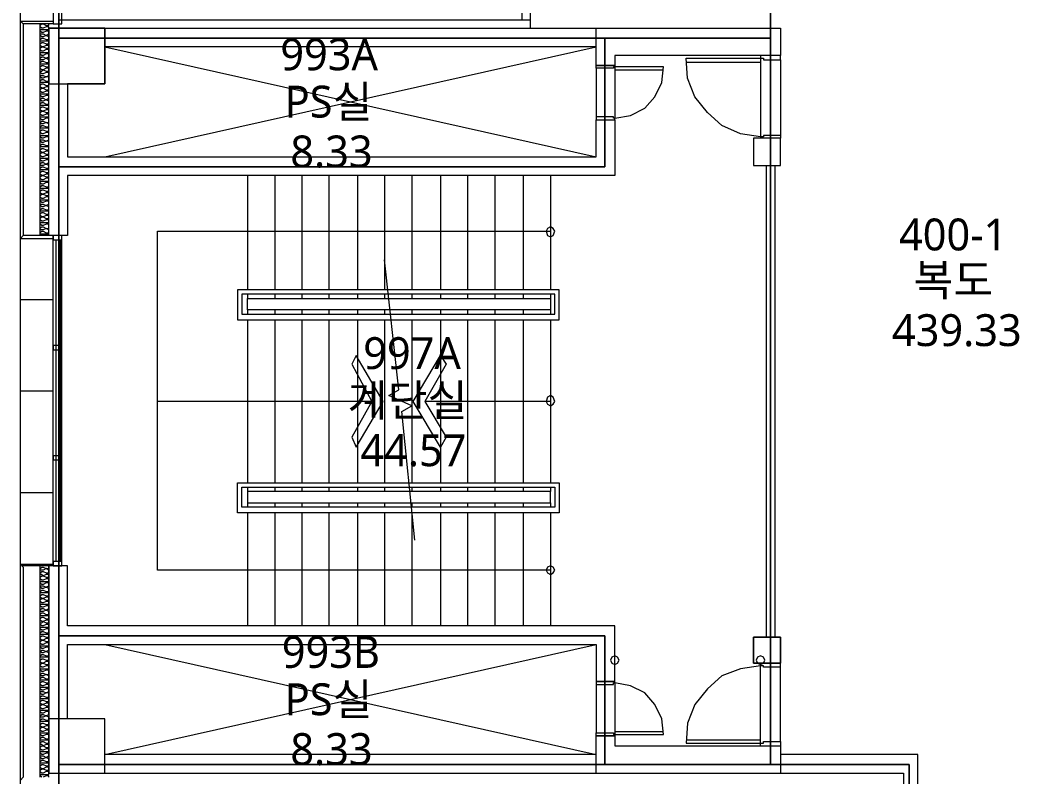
# Model space of a CAD drawing. Header units: millimetres. Extents: x -4005 to 126991, y -1911 to 106703.
# Drawn here: x 62036 to 73103, y 49640 to 57864 of the extents above; entities that cross this region are included whole.
import ezdxf

# ---------------------------------------------------------------- set-up
doc = ezdxf.new("R2010")
doc.units = ezdxf.units.MM
doc.layers.add('PDF_문자', color=7, linetype='Continuous')
doc.layers.add('PDF_형상', color=7, linetype='Continuous')
doc.styles.add('PDF 맑은 고딕', font='malgun.ttf')

msp = doc.modelspace()

# ---------------------------------------------------------------- linework, layer by layer
at = {"layer": 'PDF_형상', "lineweight": 5}
for points in [[(67787, 39389), (67787, 41798), (62036, 41798), (62036, 86505)], [(62455, 46073), (62455, 49773), (62455, 51172), (62455, 56270), (62455, 57669), (62455, 61229), (62455, 64975), (62455, 76230), (71704, 76230), (74098, 76230), (80953, 76230), (80953, 64975), (80953, 49975), (80953, 42482)], [(74098, 42482), (74098, 49975), (74098, 64975), (74098, 76230), (71704, 76230), (71704, 64975), (70197, 64975), (70197, 61229), (70197, 57483), (70197, 49773), (71704, 49773), (71704, 42218)], [(67585, 57778), (67585, 59224), (67492, 59224), (67492, 57871)], [(62253, 55524), (62253, 57825)], [(62346, 55524), (62346, 55540), (62315, 55540), (62284, 55540), (62269, 55540), (62253, 55540), (62253, 55555), (62269, 55571), (62284, 55571), (62315, 55555), (62346, 55555), (62346, 55571), (62346, 55586), (62315, 55602), (62284, 55586), (62269, 55586), (62253, 55586), (62253, 55602), (62269, 55617), (62284, 55617), (62315, 55602), (62346, 55602), (62346, 55633), (62346, 55648), (62315, 55648), (62284, 55633), (62269, 55633), (62253, 55648), (62253, 55664), (62269, 55664), (62284, 55664), (62315, 55664), (62346, 55664), (62346, 55680), (62346, 55695), (62315, 55695), (62284, 55680), (62269, 55680), (62253, 55695), (62253, 55711), (62269, 55726), (62284, 55726), (62269, 55726), (62253, 55742), (62253, 55757), (62269, 55773), (62284, 55773), (62315, 55757), (62346, 55757), (62346, 55773), (62346, 55788), (62315, 55788), (62284, 55788), (62269, 55788), (62253, 55788), (62253, 55804), (62269, 55819), (62284, 55819), (62315, 55804), (62346, 55804), (62346, 55819), (62346, 55835), (62315, 55851), (62284, 55835), (62269, 55835), (62253, 55851), (62253, 55866), (62269, 55866), (62284, 55866), (62315, 55851), (62346, 55866), (62346, 55882), (62346, 55897), (62315, 55897), (62284, 55882), (62269, 55882), (62253, 55897), (62253, 55913), (62269, 55913), (62284, 55913), (62315, 55913), (62346, 55913), (62346, 55928), (62346, 55944), (62315, 55944), (62284, 55928), (62269, 55928), (62253, 55944), (62253, 55959), (62269, 55975), (62284, 55975), (62269, 55975), (62253, 55990), (62253, 56006), (62269, 56022), (62284, 56022), (62315, 56006), (62346, 56006), (62346, 56022), (62346, 56037), (62315, 56037), (62284, 56037), (62269, 56037), (62253, 56037), (62253, 56053), (62269, 56068), (62284, 56068), (62315, 56053), (62346, 56053), (62346, 56084), (62346, 56099), (62315, 56099), (62284, 56084), (62269, 56084), (62253, 56099), (62253, 56115), (62269, 56115), (62284, 56115), (62315, 56115), (62346, 56115), (62346, 56130), (62346, 56146), (62315, 56146), (62284, 56130), (62269, 56130), (62253, 56146), (62253, 56161), (62269, 56177), (62284, 56177), (62269, 56177), (62253, 56193), (62253, 56208), (62269, 56224), (62284, 56224), (62315, 56208), (62346, 56208), (62346, 56224), (62346, 56239), (62315, 56239), (62284, 56239), (62269, 56239), (62253, 56239), (62253, 56255), (62269, 56270), (62284, 56270), (62315, 56255), (62346, 56255), (62346, 56270), (62346, 56286), (62315, 56301), (62284, 56286), (62269, 56286), (62253, 56286), (62253, 56301), (62269, 56317), (62284, 56317), (62315, 56301), (62346, 56317), (62346, 56332), (62346, 56348), (62315, 56348), (62284, 56332), (62269, 56332), (62253, 56348), (62253, 56364), (62269, 56364), (62284, 56364), (62315, 56364), (62346, 56364), (62346, 56379), (62346, 56395), (62315, 56395), (62284, 56379), (62269, 56379), (62253, 56395), (62253, 56410), (62269, 56426), (62284, 56426), (62269, 56426), (62253, 56441), (62253, 56457), (62269, 56472), (62284, 56472), (62315, 56457), (62346, 56457), (62346, 56472), (62346, 56488), (62315, 56488), (62284, 56488), (62269, 56488), (62253, 56488), (62253, 56503), (62269, 56519), (62284, 56519), (62315, 56503), (62346, 56503), (62346, 56519), (62346, 56550), (62315, 56550), (62284, 56535), (62269, 56535), (62253, 56550), (62253, 56566), (62269, 56566), (62284, 56566), (62315, 56550), (62346, 56566), (62346, 56581), (62346, 56597), (62315, 56597), (62284, 56581), (62269, 56581), (62253, 56597), (62253, 56612), (62269, 56612), (62284, 56612), (62315, 56612), (62346, 56612), (62346, 56628), (62346, 56643), (62315, 56643), (62284, 56628), (62269, 56628), (62253, 56643), (62253, 56659), (62269, 56674), (62284, 56674), (62315, 56659), (62346, 56659), (62346, 56674), (62346, 56690), (62315, 56690), (62284, 56690), (62269, 56690), (62253, 56690), (62253, 56706), (62269, 56721), (62284, 56721), (62315, 56706), (62346, 56706), (62346, 56721), (62346, 56737), (62315, 56752), (62284, 56737), (62269, 56737), (62253, 56737), (62253, 56752), (62269, 56768), (62284, 56768), (62315, 56752), (62346, 56752), (62346, 56783), (62346, 56799), (62315, 56799), (62284, 56783), (62269, 56783), (62253, 56799), (62253, 56814), (62269, 56814), (62284, 56814), (62315, 56814), (62346, 56814), (62346, 56830), (62346, 56845), (62315, 56845), (62284, 56830), (62269, 56830), (62253, 56845), (62253, 56861), (62269, 56877), (62284, 56877), (62269, 56877), (62253, 56892), (62253, 56908), (62269, 56923), (62284, 56923), (62315, 56908), (62346, 56908), (62346, 56923), (62346, 56939), (62315, 56939), (62284, 56939), (62269, 56939), (62253, 56939), (62253, 56954), (62269, 56970), (62284, 56970), (62315, 56954), (62346, 56954), (62346, 56970), (62346, 56985), (62315, 57001), (62284, 56985), (62269, 56985), (62253, 57001), (62269, 57016), (62284, 57016), (62315, 57001), (62346, 57016), (62346, 57032), (62346, 57048), (62315, 57048), (62284, 57032), (62269, 57032), (62253, 57048), (62253, 57063), (62269, 57063), (62284, 57063), (62315, 57063), (62346, 57063), (62346, 57079), (62346, 57094), (62315, 57094), (62284, 57079), (62269, 57079), (62253, 57094), (62253, 57110), (62269, 57125), (62284, 57125), (62269, 57125), (62253, 57141), (62253, 57156), (62269, 57172), (62284, 57172), (62315, 57156), (62346, 57156), (62346, 57172), (62346, 57187), (62315, 57187), (62284, 57187), (62269, 57187), (62253, 57187), (62253, 57203), (62269, 57219), (62284, 57219), (62315, 57203), (62346, 57203), (62346, 57219), (62346, 57250), (62315, 57250), (62284, 57234), (62269, 57234), (62253, 57250), (62253, 57265), (62269, 57265), (62284, 57265), (62315, 57250), (62346, 57265), (62346, 57281), (62346, 57296), (62315, 57296), (62284, 57281), (62269, 57281), (62253, 57296), (62253, 57312), (62269, 57312), (62284, 57327), (62269, 57327), (62253, 57343), (62253, 57358), (62269, 57374), (62284, 57374), (62315, 57358), (62346, 57358), (62346, 57374), (62346, 57389), (62315, 57389), (62284, 57389), (62269, 57389), (62253, 57389), (62253, 57405), (62269, 57421), (62284, 57421), (62315, 57405), (62346, 57405), (62346, 57421), (62346, 57436), (62315, 57452), (62284, 57436), (62269, 57436), (62253, 57436), (62253, 57452), (62269, 57467), (62284, 57467), (62315, 57452), (62346, 57467), (62346, 57483), (62346, 57498), (62315, 57498), (62284, 57483), (62269, 57483), (62253, 57498), (62253, 57514), (62269, 57514), (62284, 57514), (62315, 57514), (62346, 57514), (62346, 57529), (62346, 57545), (62315, 57545), (62284, 57529), (62269, 57529), (62253, 57545), (62253, 57560), (62269, 57576), (62284, 57576), (62269, 57576), (62253, 57592), (62253, 57607), (62269, 57623), (62284, 57623), (62315, 57607), (62346, 57607), (62346, 57623), (62346, 57638), (62315, 57638), (62284, 57638), (62269, 57638), (62253, 57638), (62253, 57654), (62269, 57669), (62284, 57669), (62315, 57654), (62346, 57654), (62346, 57669), (62346, 57685), (62315, 57700), (62284, 57685), (62269, 57685), (62253, 57700), (62253, 57716), (62269, 57716), (62284, 57716), (62315, 57700), (62346, 57716), (62346, 57731), (62346, 57747), (62315, 57747), (62284, 57731), (62269, 57731), (62253, 57747), (62253, 57763), (62269, 57763), (62284, 57763), (62315, 57763), (62346, 57763), (62346, 57778), (62346, 57794), (62315, 57794), (62284, 57778), (62269, 57778), (62253, 57794), (62253, 57809), (62269, 57825), (62284, 57825), (62315, 57809), (62346, 57809), (62346, 57825)], [(62953, 57778), (62953, 57172), (62549, 57172), (62549, 56379), (68300, 56379), (68300, 56783), (68502, 56783), (68502, 56177), (62549, 56177), (62549, 55524), (62346, 55524), (62346, 57778), (70305, 57778), (70305, 57483), (68502, 57483), (68502, 57374), (68300, 57374), (68300, 57778)], [(62455, 57778), (62455, 57871), (67585, 57871)], [(62953, 56379), (68300, 57576), (62953, 57576), (68300, 56379)], [(70305, 56612), (70119, 56612), (70119, 56597), (70088, 56597), (69870, 56628), (69668, 56721), (69513, 56861), (69373, 57032), (69295, 57234), (69279, 57452), (70088, 57452), (70088, 56597), (70088, 56581)], [(70088, 57483), (70088, 57452), (70119, 57452), (70119, 57436), (70305, 57436), (70305, 57483)], [(68300, 57343), (68300, 56814), (68300, 56783), (68502, 56783), (68502, 56799), (68487, 56799), (68487, 56814), (68300, 56814)], [(70088, 57405), (69279, 57405)], [(70305, 57436), (70305, 56612), (70305, 56581)], [(68502, 57327), (69031, 57327)], [(70150, 56286), (70150, 51156)], [(70243, 56286), (70243, 51156)], [(64507, 56177), (64507, 54933)], [(64803, 56177), (64803, 54933)], [(65098, 56177), (65098, 54933)], [(65393, 56177), (65393, 54933)], [(65704, 56177), (65704, 54933)], [(65999, 56177), (65999, 54933)], [(66295, 56177), (66295, 54933)], [(66606, 56177), (66606, 54933)], [(66901, 56177), (66901, 54933)], [(67196, 56177), (67196, 54933)], [(67507, 56177), (67507, 54933)], [(67803, 56177), (67803, 54933)], [(67803, 51887), (63528, 51887), (63528, 53721), (63528, 55571), (67803, 55571)], [(62393, 51933), (62393, 55524)], [(62424, 51980), (62424, 55477)], [(62471, 51980), (62471, 55477)], [(62486, 51933), (62486, 55524)], [(66326, 52213), (66186, 53612), (66295, 53674), (66046, 53783), (66155, 53845), (65999, 55260)], [(62393, 54825), (62036, 54825)], [(67803, 54887), (67803, 54840), (67803, 54716), (64507, 54716), (64507, 54669)], [(64507, 54887), (64507, 54840)], [(64507, 54716), (64507, 54840), (67803, 54840)], [(64803, 54887), (64803, 54840)], [(65098, 54887), (65098, 54840)], [(65393, 54887), (65393, 54840)], [(65704, 54887), (65704, 54840)], [(65999, 54887), (65999, 54840)], [(66295, 54887), (66295, 54840)], [(66606, 54887), (66606, 54840)], [(66901, 54887), (66901, 54840)], [(67196, 54887), (67196, 54840)], [(67507, 54887), (67507, 54840)], [(64803, 54716), (64803, 54669)], [(65098, 54716), (65098, 54669)], [(65393, 54716), (65393, 54669)], [(65704, 54716), (65704, 54669)], [(65999, 54716), (65999, 54669)], [(66295, 54716), (66295, 54669)], [(66606, 54716), (66606, 54669)], [(66901, 54716), (66901, 54669)], [(67196, 54716), (67196, 54669)], [(67507, 54716), (67507, 54669)], [(67803, 54716), (67803, 54669)], [(64507, 54607), (64507, 52835)], [(64803, 54607), (64803, 52835)], [(65098, 54607), (65098, 52835)], [(65393, 54607), (65393, 52835)], [(65704, 54607), (65704, 52835)], [(65999, 54607), (65999, 52835)], [(66295, 54607), (66295, 52835)], [(66606, 54607), (66606, 52835)], [(66901, 54607), (66901, 52835)], [(67196, 54607), (67196, 52835)], [(67507, 54607), (67507, 52835)], [(67803, 54607), (67803, 52835)], [(62393, 53830), (62036, 53830)], [(65860, 53721), (63528, 53721)], [(67803, 53721), (66435, 53721)], [(62393, 52726), (62036, 52726)], [(64507, 52788), (64507, 52742)], [(67803, 52617), (67803, 52742), (64507, 52742), (64507, 52617), (67803, 52617), (67803, 52571)], [(64803, 52788), (64803, 52742)], [(65098, 52788), (65098, 52742)], [(65393, 52788), (65393, 52742)], [(65704, 52788), (65704, 52742)], [(65999, 52788), (65999, 52742)], [(66295, 52788), (66295, 52742)], [(66606, 52788), (66606, 52742)], [(66901, 52788), (66901, 52742)], [(67196, 52788), (67196, 52742)], [(67507, 52788), (67507, 52742)], [(67803, 52788), (67803, 52742)], [(64507, 52617), (64507, 52571)], [(64803, 52617), (64803, 52571)], [(65098, 52617), (65098, 52571)], [(65393, 52617), (65393, 52571)], [(65704, 52617), (65704, 52571)], [(65999, 52617), (65999, 52571)], [(66295, 52617), (66295, 52571)], [(66606, 52617), (66606, 52571)], [(66901, 52617), (66901, 52571)], [(67196, 52617), (67196, 52571)], [(67507, 52617), (67507, 52571)], [(64507, 52508), (64507, 51280)], [(64803, 52508), (64803, 51280)], [(65098, 52508), (65098, 51280)], [(65393, 52508), (65393, 51280)], [(65704, 52508), (65704, 51280)], [(65999, 52508), (65999, 51280)], [(66295, 52508), (66295, 51280)], [(66606, 52508), (66606, 51280)], [(66901, 52508), (66901, 51280)], [(67196, 52508), (67196, 51280)], [(67507, 52508), (67507, 51280)], [(67803, 52508), (67803, 51280)], [(62253, 49633), (62253, 51933)], [(62269, 49633), (62253, 49648), (62253, 49664), (62269, 49664), (62284, 49664), (62315, 49664), (62346, 49664), (62346, 49679), (62346, 49695), (62315, 49695), (62284, 49679), (62269, 49679), (62253, 49695), (62253, 49710), (62269, 49726), (62284, 49726), (62269, 49726), (62253, 49742), (62253, 49757), (62269, 49773), (62284, 49773), (62315, 49757), (62346, 49757), (62346, 49773), (62346, 49788), (62315, 49788), (62284, 49788), (62269, 49788), (62253, 49788), (62253, 49804), (62269, 49819), (62284, 49819), (62315, 49804), (62346, 49804), (62346, 49819), (62346, 49835), (62315, 49850), (62284, 49835), (62269, 49835), (62253, 49850), (62253, 49866), (62269, 49866), (62284, 49866), (62315, 49850), (62346, 49866), (62346, 49881), (62346, 49897), (62315, 49897), (62284, 49881), (62269, 49881), (62253, 49897), (62253, 49913), (62269, 49913), (62284, 49913), (62315, 49913), (62346, 49913), (62346, 49928), (62346, 49944), (62315, 49944), (62284, 49928), (62269, 49928), (62253, 49944), (62253, 49959), (62269, 49975), (62284, 49975), (62269, 49990), (62253, 49990), (62253, 50006), (62269, 50021), (62284, 50021), (62315, 50006), (62346, 50006), (62346, 50021), (62346, 50037), (62315, 50037), (62284, 50037), (62269, 50037), (62253, 50037), (62253, 50052), (62269, 50068), (62284, 50068), (62315, 50052), (62346, 50052), (62346, 50083), (62346, 50099), (62315, 50099), (62284, 50083), (62269, 50083), (62253, 50099), (62253, 50115), (62269, 50115), (62284, 50115), (62315, 50115), (62346, 50115), (62346, 50130), (62346, 50146), (62315, 50146), (62284, 50130), (62269, 50130), (62253, 50146), (62253, 50161), (62269, 50177), (62284, 50177), (62269, 50177), (62253, 50192), (62253, 50208), (62269, 50223), (62284, 50223), (62315, 50208), (62346, 50208), (62346, 50223), (62346, 50239), (62315, 50239), (62284, 50239), (62269, 50239), (62253, 50239), (62253, 50254), (62269, 50270), (62284, 50270), (62315, 50254), (62346, 50254), (62346, 50270), (62346, 50286), (62315, 50301), (62284, 50286), (62269, 50286), (62253, 50286), (62253, 50301), (62269, 50317), (62284, 50317), (62315, 50301), (62346, 50317), (62346, 50332), (62346, 50348), (62315, 50348), (62284, 50332), (62269, 50332), (62253, 50348), (62253, 50363), (62269, 50363), (62284, 50363), (62315, 50363), (62346, 50363), (62346, 50379), (62346, 50394), (62315, 50394), (62284, 50379), (62269, 50379), (62253, 50394), (62253, 50410), (62269, 50425), (62284, 50425), (62269, 50425), (62253, 50441), (62253, 50457), (62269, 50472), (62284, 50472), (62315, 50457), (62346, 50457), (62346, 50472), (62346, 50488), (62315, 50488), (62284, 50488), (62269, 50488), (62253, 50488), (62253, 50503), (62269, 50519), (62284, 50519), (62315, 50503), (62346, 50503), (62346, 50519), (62346, 50550), (62315, 50550), (62284, 50534), (62269, 50534), (62253, 50550), (62253, 50565), (62269, 50565), (62284, 50565), (62315, 50550), (62346, 50565), (62346, 50581), (62346, 50596), (62315, 50596), (62284, 50581), (62269, 50581), (62253, 50596), (62253, 50612), (62269, 50612), (62284, 50612), (62315, 50612), (62346, 50612), (62346, 50628), (62346, 50643), (62315, 50643), (62284, 50628), (62269, 50628), (62253, 50643), (62253, 50659), (62269, 50674), (62284, 50674), (62315, 50659), (62346, 50659), (62346, 50674), (62346, 50690), (62315, 50690), (62284, 50690), (62269, 50690), (62253, 50690), (62253, 50705), (62269, 50721), (62284, 50721), (62315, 50705), (62346, 50705), (62346, 50721), (62346, 50736), (62315, 50752), (62284, 50736), (62269, 50736), (62253, 50736), (62253, 50752), (62269, 50767), (62284, 50767), (62315, 50752), (62346, 50752), (62346, 50783), (62346, 50799), (62315, 50799), (62284, 50783), (62269, 50783), (62253, 50799), (62253, 50814), (62269, 50814), (62284, 50814), (62315, 50814), (62346, 50814), (62346, 50830), (62346, 50845), (62315, 50845), (62284, 50830), (62269, 50830), (62253, 50845), (62253, 50861), (62269, 50876), (62284, 50876), (62269, 50876), (62253, 50892), (62253, 50907), (62269, 50923), (62284, 50923), (62315, 50907), (62346, 50907), (62346, 50923), (62346, 50938), (62315, 50938), (62284, 50938), (62269, 50938), (62253, 50938), (62253, 50954), (62269, 50970), (62284, 50970), (62315, 50954), (62346, 50954), (62346, 50970), (62346, 50985), (62315, 51001), (62284, 50985), (62269, 50985), (62253, 51001), (62269, 51016), (62284, 51016), (62315, 51001), (62346, 51016), (62346, 51032), (62346, 51047), (62315, 51047), (62284, 51032), (62269, 51032), (62253, 51047), (62253, 51063), (62269, 51063), (62284, 51063), (62315, 51063), (62346, 51063), (62346, 51078), (62346, 51094), (62315, 51094), (62284, 51078), (62269, 51078), (62253, 51094), (62253, 51109), (62269, 51125), (62284, 51125), (62269, 51125), (62253, 51141), (62253, 51156), (62269, 51172), (62284, 51172), (62315, 51156), (62346, 51156), (62346, 51172), (62346, 51187), (62315, 51187), (62284, 51187), (62269, 51187), (62253, 51187), (62253, 51203), (62269, 51218), (62284, 51218), (62315, 51203), (62346, 51203), (62346, 51218), (62346, 51249), (62315, 51249), (62284, 51234), (62269, 51234), (62253, 51249), (62253, 51265), (62269, 51265), (62284, 51265), (62315, 51265), (62346, 51265), (62346, 51280), (62346, 51296), (62315, 51296), (62284, 51280), (62269, 51280), (62253, 51296), (62253, 51312), (62269, 51312), (62284, 51327), (62269, 51327), (62253, 51343), (62253, 51358), (62269, 51374), (62284, 51374), (62315, 51358), (62346, 51358), (62346, 51374), (62346, 51389), (62315, 51389), (62284, 51389), (62269, 51389), (62253, 51389), (62253, 51405), (62269, 51420), (62284, 51420), (62315, 51405), (62346, 51405), (62346, 51420), (62346, 51436), (62315, 51451), (62284, 51436), (62269, 51436), (62253, 51436), (62253, 51451), (62269, 51467), (62284, 51467), (62315, 51451), (62346, 51467), (62346, 51483), (62346, 51498), (62315, 51498), (62284, 51483), (62269, 51483), (62253, 51498), (62253, 51514), (62269, 51514), (62284, 51514), (62315, 51514), (62346, 51514), (62346, 51529), (62346, 51545), (62315, 51545), (62284, 51529), (62269, 51529), (62253, 51545), (62253, 51560), (62269, 51576), (62284, 51576), (62269, 51576), (62253, 51591), (62253, 51607), (62269, 51622), (62284, 51622), (62315, 51607), (62346, 51607), (62346, 51622), (62346, 51638), (62315, 51638), (62284, 51638), (62269, 51638), (62253, 51638), (62253, 51654), (62269, 51669), (62284, 51669), (62315, 51654), (62346, 51654), (62346, 51669), (62346, 51685), (62315, 51700), (62284, 51685), (62269, 51685), (62253, 51700), (62253, 51716), (62269, 51716), (62284, 51716), (62315, 51700), (62346, 51716), (62346, 51731), (62346, 51747), (62315, 51747), (62284, 51731), (62269, 51731), (62253, 51747), (62253, 51762), (62269, 51762), (62284, 51762), (62315, 51762), (62346, 51762), (62346, 51778), (62346, 51793), (62315, 51793), (62284, 51778), (62269, 51778), (62253, 51793), (62253, 51809), (62269, 51825), (62284, 51825), (62269, 51840), (62253, 51840), (62253, 51856), (62269, 51871), (62284, 51871), (62315, 51856), (62346, 51856), (62346, 51871), (62346, 51887), (62315, 51902), (62284, 51887), (62269, 51887), (62253, 51887), (62253, 51902), (62269, 51918), (62284, 51918), (62315, 51902), (62346, 51902), (62346, 51933)], [(62953, 49679), (62953, 50270), (62549, 50270), (62549, 51078), (68300, 51078), (68300, 50674), (68502, 50674), (68502, 51280), (62549, 51280), (62549, 51933), (62346, 51933), (62346, 49679), (71642, 49679), (71642, 47006), (71798, 47006), (71798, 49881), (70305, 49881)], [(62953, 51078), (68300, 49881), (62953, 49881), (68300, 51078)], [(70305, 50830), (70119, 50830), (70119, 50845), (70088, 50845), (69870, 50814), (69668, 50736), (69513, 50596), (69373, 50425), (69295, 50223), (69279, 50006), (70088, 50006), (70088, 50845), (70088, 50876)], [(70305, 50021), (70305, 50830), (70305, 50876)], [(68300, 50643), (68487, 50643), (68487, 50659), (68502, 50659), (68502, 50674), (68300, 50674), (68300, 50643), (68300, 50115)], [(68300, 49679), (68300, 50083), (68502, 50083), (68502, 49975), (70305, 49975), (70305, 49679)], [(68502, 50130), (69031, 50130)], [(70088, 50037), (69279, 50037)], [(70088, 49975), (70088, 50006), (70119, 50006), (70119, 50021), (70305, 50021), (70305, 49975)], [(62346, 49633), (62346, 49648), (62315, 49648), (62284, 49633)]]:
    msp.add_lwpolyline(points, dxfattribs=at)
for points in [[(62455, 61229), (62455, 57669), (68393, 57669), (70197, 57669), (70197, 61229)], [(62486, 57825), (62486, 61027), (62393, 61027), (62393, 57825)], [(62067, 55524), (62036, 55493), (62036, 57856), (62067, 57825)], [(62067, 57825), (62036, 57856), (62393, 57856), (62393, 57825)], [(62067, 55524), (62036, 55493), (62036, 57856), (62067, 57825)], [(62067, 57825), (62036, 57856), (62393, 57856), (62393, 57825)], [(62346, 57172), (62953, 57172), (62953, 57778), (62346, 57778)], [(68393, 57669), (68393, 56270), (62455, 56270), (62455, 51172), (68393, 51172), (68393, 49773), (70197, 49773), (70197, 57669)], [(62455, 57669), (62455, 56270), (68300, 56270), (68393, 56270), (68393, 57669)], [(62284, 57576), (62315, 57560), (62346, 57560), (62346, 57576), (62346, 57592), (62315, 57592)], [(62284, 57327), (62315, 57312), (62346, 57312), (62346, 57327), (62346, 57343), (62315, 57343)], [(68487, 57343), (68300, 57343), (68300, 57374), (68502, 57374), (68502, 57358), (68487, 57358)], [(69031, 57358), (68502, 57358), (68502, 56799), (68673, 56830), (68829, 56908), (68937, 57032), (69015, 57187)], [(62284, 57125), (62315, 57110), (62346, 57110), (62346, 57125), (62346, 57141), (62315, 57141)], [(62284, 56877), (62315, 56861), (62346, 56861), (62346, 56877), (62346, 56892), (62315, 56892)], [(70305, 56581), (70010, 56581), (70010, 56286), (70305, 56286)], [(70305, 56581), (70010, 56581), (70010, 56286), (70305, 56286)], [(62284, 56426), (62315, 56410), (62346, 56410), (62346, 56426), (62346, 56441), (62315, 56441)], [(62284, 56177), (62315, 56161), (62346, 56161), (62346, 56177), (62346, 56193), (62315, 56193)], [(62284, 55975), (62315, 55959), (62346, 55959), (62346, 55975), (62346, 55990), (62315, 55990)], [(62284, 55726), (62315, 55711), (62346, 55711), (62346, 55726), (62346, 55742), (62315, 55742)], [(67849, 55571), (67834, 55602), (67803, 55617), (67772, 55602), (67756, 55571), (67772, 55524), (67803, 55509), (67834, 55524)], [(62067, 55524), (62036, 55493), (62393, 55493), (62393, 55524)], [(62067, 55524), (62036, 55493), (62393, 55493), (62393, 55524)], [(62486, 55477), (62486, 55524), (62393, 55524), (62393, 55477)], [(67896, 54607), (67896, 54933), (64398, 54933), (64398, 54607)], [(67849, 54669), (67849, 54887), (64445, 54887), (64445, 54669)], [(62486, 54281), (62486, 54327), (62393, 54327), (62393, 54281)], [(65642, 54125), (65860, 53721), (65642, 53332), (65689, 53224), (65984, 53721), (65689, 54218)], [(66606, 54218), (66668, 54125), (66435, 53721), (66668, 53332), (66606, 53224), (66310, 53721)], [(67756, 53721), (67772, 53690), (67803, 53674), (67834, 53690), (67849, 53721), (67834, 53768), (67803, 53783), (67772, 53768)], [(62486, 53084), (62486, 53130), (62393, 53130), (62393, 53084)], [(67896, 52508), (64398, 52508), (64398, 52835), (67896, 52835)], [(67849, 52571), (64445, 52571), (64445, 52788), (67849, 52788)], [(62067, 49633), (62036, 49602), (62036, 51949), (62067, 51918)], [(62067, 51933), (62036, 51949), (62393, 51949), (62393, 51933)], [(62067, 49633), (62036, 49602), (62036, 51949), (62067, 51918)], [(62067, 51933), (62036, 51949), (62393, 51949), (62393, 51933)], [(62486, 51933), (62486, 51980), (62393, 51980), (62393, 51933)], [(67756, 51887), (67772, 51856), (67803, 51840), (67834, 51856), (67849, 51887), (67834, 51918), (67803, 51933), (67772, 51918)], [(62284, 51825), (62315, 51809), (62346, 51809), (62346, 51825), (62346, 51840), (62315, 51840)], [(62284, 51576), (62315, 51560), (62346, 51560), (62346, 51576), (62346, 51591), (62315, 51591)], [(62284, 51327), (62315, 51312), (62346, 51312), (62346, 51327), (62346, 51343), (62315, 51343)], [(62284, 51125), (62315, 51109), (62346, 51109), (62346, 51125), (62346, 51141), (62315, 51141)], [(62455, 51172), (62455, 49773), (68300, 49773), (68393, 49773), (68393, 51172)], [(70305, 50876), (70305, 51156), (70010, 51156), (70010, 50876)], [(70305, 50876), (70010, 50876), (70010, 51156), (70305, 51156)], [(68456, 50907), (68471, 50876), (68502, 50861), (68533, 50876), (68549, 50907), (68533, 50938), (68502, 50954), (68471, 50938)], [(70134, 50907), (70119, 50938), (70088, 50954), (70057, 50938), (70041, 50907), (70057, 50876), (70088, 50861), (70119, 50876)], [(62284, 50876), (62315, 50861), (62346, 50861), (62346, 50876), (62346, 50892), (62315, 50892)], [(69031, 50099), (69015, 50270), (68937, 50425), (68829, 50550), (68673, 50628), (68502, 50659), (68502, 50099)], [(62284, 50425), (62315, 50410), (62346, 50410), (62346, 50425), (62346, 50441), (62315, 50441)], [(62953, 49679), (62953, 50270), (62346, 50270), (62346, 49679)], [(62284, 50177), (62315, 50161), (62346, 50161), (62346, 50177), (62346, 50192), (62315, 50192)], [(68502, 50083), (68300, 50083), (68300, 50115), (68487, 50115), (68487, 50099), (68502, 50099)], [(62284, 49975), (62315, 49959), (62346, 49959), (62346, 49975), (62346, 49990), (62315, 49990)], [(62284, 49726), (62315, 49710), (62346, 49710), (62346, 49726), (62346, 49742), (62315, 49742)], [(70197, 49773), (68393, 49773), (62455, 49773), (62455, 46073), (62455, 42218), (68207, 42218), (71704, 42218), (71704, 49773)]]:
    msp.add_lwpolyline(points, close=True, dxfattribs=at)

# ---------------------------------------------------------------- texts
at = {"layer": 'PDF_문자', "char_height": 346.4, "attachment_point": 4, "style": 'PDF 맑은 고딕'}
for s, insert in [('993A', (64864, 57492)), ('PS실', (64911, 56964)), ('8.33', (64973, 56435)), ('400-1', (71595, 55533)), ('복도', (71751, 55021)), ('439.33', (71518, 54492)), ('997A', (65766, 54243)), ('계단실', (65596, 53715)), ('44.57', (65735, 53186)), ('993B', (64880, 50994)), ('PS실', (64911, 50466)), ('8.33', (64973, 49937))]:
    msp.add_mtext(s, dxfattribs=dict(at, insert=insert))

doc.saveas('drawing.dxf')
